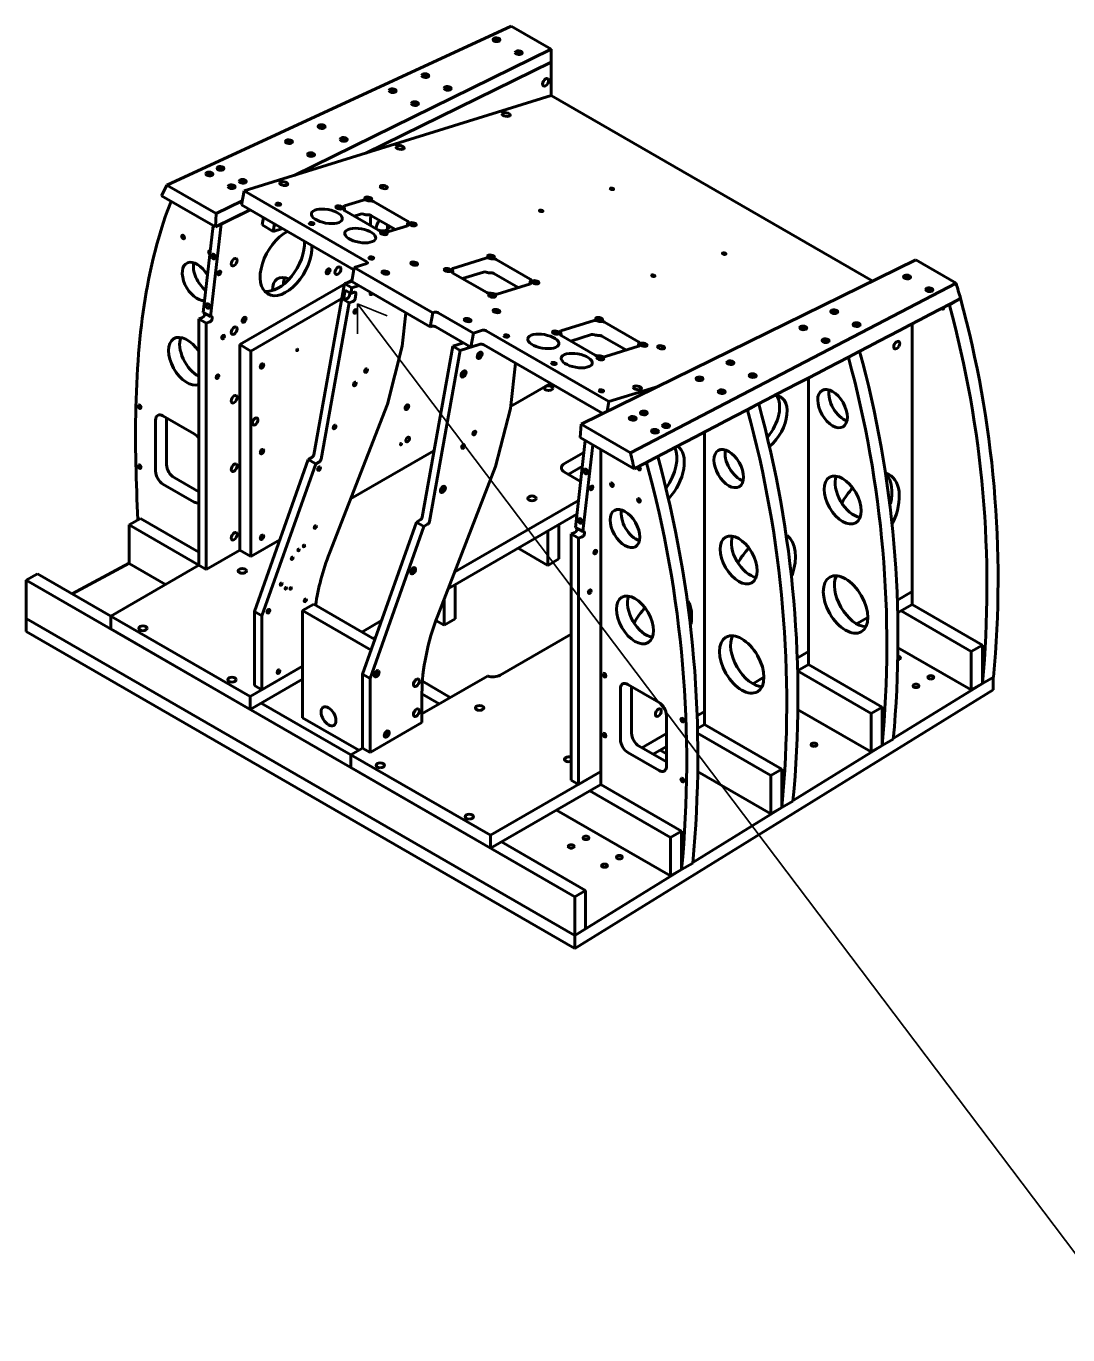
# Model space of a CAD drawing. Header units: inches. Extents: x 315 to 1225, y 10 to 674.
# Drawn here: x 752.1 to 821.1, y 96.7 to 183.4 of the extents above; entities that cross this region are included whole.
import ezdxf

# ---------------------------------------------------------------- set-up
doc = ezdxf.new("R2010")
doc.units = ezdxf.units.IN
doc.header["$LTSCALE"] = 0.03937
doc.header["$MEASUREMENT"] = 0
doc.layers.add('Visible', color=7, linetype='Continuous', lineweight=50)

msp = doc.modelspace()

# ---------------------------------------------------------------- linework, layer by layer
at = {"color": 3}
for p, q in [((837.402, 81.102), (774.016, 164.961)), ((774.016, 162.992), (774.016, 164.961)), ((774.016, 164.961), (775.984, 164.173))]:
    msp.add_line(p, q, dxfattribs=at)
msp.add_line((774.016, 164.961), (774.016, 162.992))
at = {"layer": 'Visible', "extrusion": (0, 0.816497, 0.57735)}
for p, q in [((761.396, 172.83), (784.194, 183.36)), ((784.194, 183.36), (786.847, 181.828)), ((769.826, 173.476), (786.847, 181.828)), ((786.847, 181.828), (786.847, 180.975)), ((774.568, 174.95), (786.847, 180.975)), ((786.847, 180.975), (774.568, 174.95)), ((786.847, 180.975), (786.847, 178.766)), ((766.504, 172.444), (786.847, 178.766)), ((786.847, 178.766), (808.149, 166.467)), ((764.664, 170.943), (761.396, 172.83)), ((764.609, 170.063), (761.039, 172.124)), ((764.664, 170.943), (766.387, 171.789)), ((766.504, 172.444), (766.339, 171.519)), ((774.635, 167.75), (766.504, 172.444)), ((773.153, 171.456), (774.39, 171.841)), ((775.076, 171.745), (777.329, 170.445)), ((766.907, 171.191), (764.609, 170.063)), ((764.609, 170.063), (764.664, 170.943)), ((764.979, 170.244), (766.907, 171.191)), ((773.773, 167.227), (766.339, 171.519)), ((773.156, 171.289), (773.135, 171.169)), ((775.414, 169.85), (773.162, 171.15)), ((774.225, 170.916), (773.798, 170.783)), ((776.527, 169.887), (774.911, 170.82)), ((763.791, 164.403), (764.445, 170.157)), ((764.282, 164.12), (764.979, 170.244)), ((767.787, 170.683), (767.7, 170.196)), ((767.7, 170.196), (768.437, 169.77)), ((768.437, 169.77), (768.524, 170.257)), ((768.437, 169.77), (769.042, 169.958)), ((777.338, 170.139), (776.1, 169.754)), ((777.335, 170.305), (777.303, 170.128)), ((773.8, 167.381), (773.634, 166.457)), ((773.8, 167.381), (774.638, 167.642)), ((779.008, 164.375), (773.8, 167.381)), ((780.325, 167.315), (782.52, 167.997)), ((783.206, 167.902), (785.459, 166.601)), ((788.834, 156.988), (811.017, 167.874)), ((813.67, 166.342), (811.017, 167.874)), ((773.634, 166.457), (773.153, 166.307)), ((773.271, 166.344), (773.654, 166.565)), ((773.634, 166.457), (778.842, 163.45)), ((780.329, 167.148), (780.307, 167.028)), ((782.587, 165.709), (780.334, 167.009)), ((782.354, 167.072), (780.97, 166.642)), ((784.657, 166.043), (783.04, 166.977)), ((785.464, 166.462), (785.433, 166.284)), ((766.214, 162.269), (773.146, 166.272)), ((773.153, 166.307), (771.121, 154.973)), ((773.21, 165.87), (773.1, 165.254)), ((773.644, 166.023), (773.153, 166.307)), ((773.21, 165.87), (773.578, 165.658)), ((773.486, 165.52), (773.517, 165.693)), ((773.644, 166.023), (773.578, 165.658)), ((774.126, 166.173), (773.644, 166.023)), ((785.468, 166.295), (783.273, 165.613)), ((792.102, 155.102), (813.67, 166.342)), ((772.976, 165.323), (766.951, 161.844)), ((773.468, 165.041), (771.613, 154.69)), ((773.1, 165.254), (773.339, 165.328)), ((773.1, 165.254), (773.468, 165.041)), ((813.195, 164.912), (813.233, 164.89)), ((813.233, 164.89), (813.97, 165.316)), ((763.51, 163.966), (763.753, 164.066)), ((763.51, 163.966), (764.001, 163.682)), ((763.51, 147.661), (763.51, 163.966)), ((763.791, 164.403), (764.282, 164.12)), ((776.974, 162.17), (777.226, 164.383)), ((779.008, 164.375), (778.842, 163.45)), ((779.124, 164.411), (779.008, 164.375)), ((781.7, 163.03), (779.367, 164.377)), ((787.498, 163.174), (789.693, 163.856)), ((764.001, 163.682), (764.244, 163.783)), ((764.001, 147.377), (764.001, 163.682)), ((778.958, 163.486), (778.842, 163.45)), ((781.534, 162.105), (779.201, 163.453)), ((781.534, 162.105), (781.7, 163.03)), ((782.302, 163.217), (781.7, 163.03)), ((782.544, 163.183), (790.675, 158.489)), ((787.501, 163.007), (787.479, 162.887)), ((790.379, 163.761), (792.631, 162.46)), ((810.771, 145.053), (810.771, 163.649)), ((766.214, 148.655), (766.214, 162.269)), ((766.951, 161.844), (766.214, 162.269)), ((775.997, 158.331), (776.974, 162.17)), ((780.325, 162.166), (778.294, 150.832)), ((781.043, 162.389), (780.325, 162.166)), ((780.816, 161.882), (780.325, 162.166)), ((782.136, 162.292), (780.816, 161.882)), ((782.136, 162.292), (781.534, 162.105)), ((782.378, 162.259), (790.279, 157.697)), ((789.759, 161.568), (787.506, 162.868)), ((789.527, 162.931), (788.142, 162.501)), ((791.83, 161.902), (790.213, 162.836)), ((792.64, 162.154), (790.445, 161.472)), ((792.637, 162.321), (792.605, 162.143)), ((766.951, 161.844), (766.951, 148.23)), ((780.816, 161.882), (778.785, 150.549)), ((806.508, 161.427), (806.546, 161.405)), ((806.546, 161.405), (807.283, 161.831)), ((784.489, 161.04), (784.146, 158.029)), ((784.162, 158.166), (786.814, 159.698)), ((793.996, 159.522), (790.675, 158.489)), ((803.894, 141.082), (803.894, 160.064)), ((772.168, 148.462), (775.997, 158.331)), ((784.146, 158.029), (783.17, 154.19)), ((790.675, 158.489), (790.557, 157.834)), ((799.821, 157.942), (799.859, 157.92)), ((799.859, 157.92), (800.596, 158.346)), ((760.637, 153.884), (760.637, 157.264)), ((761.128, 157.547), (763.194, 156.355)), ((761.374, 157.406), (761.374, 154.309)), ((788.779, 156.108), (788.834, 156.988)), ((788.834, 156.988), (792.102, 155.102)), ((788.779, 156.108), (792.348, 154.047)), ((797.016, 137.111), (797.016, 156.48)), ((773.558, 152.044), (779.083, 155.234)), ((788.452, 150.165), (789.107, 155.919)), ((788.944, 149.881), (789.598, 155.635)), ((790.138, 133.14), (790.138, 155.323)), ((767.185, 144.582), (770.758, 154.654)), ((771.25, 154.37), (767.676, 144.298)), ((770.758, 154.654), (771.002, 154.794)), ((771.25, 154.37), (770.758, 154.654)), ((771.493, 154.511), (771.25, 154.37)), ((789.017, 155.127), (787.731, 154.384)), ((793.135, 154.457), (793.172, 154.435)), ((793.172, 154.435), (793.909, 154.861)), ((761.865, 153.458), (763.51, 152.509)), ((783.17, 154.19), (779.341, 144.321)), ((788.798, 153.201), (787.731, 153.817)), ((788.913, 154.216), (787.977, 153.675)), ((763.194, 151.84), (761.128, 153.033)), ((780.461, 147.209), (788.654, 151.939)), ((780.035, 146.112), (788.551, 151.028)), ((758.898, 150.326), (759.635, 150.751)), ((763.51, 147.664), (758.898, 150.326)), ((758.898, 150.326), (758.898, 147.773)), ((759.635, 150.751), (763.51, 148.515)), ((777.931, 150.513), (774.357, 140.441)), ((774.849, 140.157), (778.422, 150.229)), ((778.174, 150.653), (777.931, 150.513)), ((777.931, 150.513), (778.422, 150.229)), ((778.422, 150.229), (778.665, 150.37)), ((787.363, 150.343), (787.363, 148.074)), ((788.452, 150.165), (788.944, 149.881)), ((766.951, 148.23), (768.873, 149.339)), ((786.626, 149.917), (786.626, 147.648)), ((788.171, 149.727), (788.414, 149.828)), ((788.171, 133.423), (788.171, 149.727)), ((788.662, 149.444), (788.171, 149.727)), ((788.662, 149.444), (788.905, 149.545)), ((788.662, 133.139), (788.662, 149.444)), ((766.214, 148.655), (764.001, 147.377)), ((766.214, 148.655), (766.951, 148.23)), ((784.661, 148.783), (786.626, 147.648)), ((755.114, 145.76), (758.898, 147.801)), ((757.666, 144.287), (763.51, 147.661)), ((758.898, 147.773), (761.301, 146.386)), ((763.51, 147.661), (764.001, 147.377)), ((786.626, 147.648), (787.363, 148.074)), ((752.066, 146.669), (752.828, 147.08)), ((788.418, 125.681), (752.066, 146.669)), ((752.066, 146.669), (752.066, 144.116)), ((752.828, 147.08), (757.666, 144.287)), ((780.485, 146.372), (780.485, 144.103)), ((809.783, 145.333), (810.771, 145.904)), ((810.771, 145.904), (809.783, 145.333)), ((770.378, 144.649), (771.115, 145.075)), ((775.171, 142.733), (771.115, 145.075)), ((779.748, 145.372), (779.748, 143.677)), ((809.8, 144.492), (810.771, 145.053)), ((815.419, 142.37), (810.771, 145.053)), ((752.066, 144.116), (788.418, 123.129)), ((788.418, 123.129), (752.066, 144.116)), ((752.066, 143.266), (752.066, 144.116)), ((766.902, 138.955), (757.666, 144.287)), ((757.666, 144.287), (757.666, 143.436)), ((767.185, 144.582), (767.185, 139.686)), ((767.676, 144.298), (767.185, 144.582)), ((767.676, 139.402), (767.676, 144.298)), ((770.378, 137.558), (770.378, 144.649)), ((774.92, 142.027), (770.378, 144.649)), ((775.615, 143.986), (774.308, 143.231)), ((779.214, 143.986), (779.748, 143.677)), ((779.748, 143.677), (780.485, 144.103)), ((807.087, 143.777), (807.824, 144.202)), ((807.824, 144.202), (807.087, 143.777)), ((810.035, 144.627), (814.682, 141.944)), ((788.418, 122.278), (752.066, 143.266)), ((766.902, 138.104), (757.666, 143.436)), ((783.469, 140.38), (788.171, 143.094)), ((775.045, 142.806), (775.235, 142.915)), ((814.682, 139.391), (809.8, 142.21)), ((814.682, 141.944), (815.419, 142.37)), ((815.419, 142.37), (815.419, 139.817)), ((803.152, 141.505), (803.894, 141.933)), ((803.894, 141.933), (803.152, 141.505)), ((814.682, 141.944), (814.682, 139.391)), ((770.378, 140.962), (766.902, 138.955)), ((767.676, 139.402), (770.378, 140.962)), ((774.357, 135.545), (774.357, 140.441)), ((774.357, 140.441), (774.849, 140.157)), ((803.169, 140.663), (803.894, 141.082)), ((803.169, 140.65), (808.039, 137.838)), ((808.776, 138.263), (803.894, 141.082)), ((766.902, 138.104), (770.378, 140.111)), ((767.185, 139.686), (767.676, 139.402)), ((774.849, 140.157), (774.849, 135.261)), ((782.625, 140.318), (778.288, 137.814)), ((778.316, 139.966), (780.166, 138.898)), ((791.93, 139.764), (793.996, 138.571)), ((792.176, 139.622), (792.176, 136.526)), ((800.209, 139.806), (800.946, 140.231)), ((800.946, 140.231), (800.209, 139.806)), ((815.419, 139.817), (809.515, 136.168)), ((815.419, 139.817), (814.682, 139.391)), ((815.419, 139.817), (816.156, 140.242)), ((816.131, 139.406), (816.131, 140.228)), ((766.902, 138.955), (766.902, 138.104)), ((778.288, 139.175), (778.288, 137.246)), ((779.429, 138.473), (778.288, 139.132)), ((816.131, 139.406), (788.418, 122.278)), ((791.439, 136.1), (791.439, 139.48)), ((767.639, 138.529), (773.583, 135.097)), ((796.521, 137.676), (797.016, 137.962)), ((797.016, 137.962), (796.521, 137.676)), ((808.039, 135.285), (803.166, 138.099)), ((808.039, 137.838), (808.776, 138.263)), ((808.039, 137.838), (808.039, 135.285)), ((808.776, 138.263), (808.776, 135.711)), ((770.378, 137.558), (774.112, 135.403)), ((774.849, 135.261), (778.288, 137.246)), ((794.487, 137.72), (794.487, 134.34)), ((796.538, 136.835), (797.016, 137.111)), ((802.132, 134.157), (797.016, 137.111)), ((792.861, 135.563), (794.487, 136.502)), ((794.487, 136.502), (792.861, 135.563)), ((796.542, 136.534), (801.395, 133.732)), ((808.776, 135.711), (809.513, 136.136)), ((774.357, 135.545), (773.583, 135.097)), ((774.849, 135.261), (774.357, 135.545)), ((793.996, 134.057), (791.93, 135.249)), ((792.667, 135.675), (794.487, 134.624)), ((793.598, 135.138), (794.487, 135.651)), ((794.487, 135.168), (794.068, 135.409)), ((808.773, 135.709), (802.872, 132.062)), ((808.776, 135.711), (808.039, 135.285)), ((773.583, 135.097), (773.583, 134.247)), ((773.583, 135.097), (782.819, 129.765)), ((773.583, 134.247), (782.819, 128.914)), ((782.819, 129.765), (790.138, 133.991)), ((790.138, 133.991), (788.662, 133.139)), ((801.395, 131.179), (796.532, 133.987)), ((801.395, 133.732), (802.132, 134.157)), ((801.395, 133.732), (801.395, 131.179)), ((802.132, 134.157), (802.132, 131.605)), ((782.819, 128.914), (790.138, 133.14)), ((788.662, 133.139), (788.171, 133.423)), ((794.752, 129.626), (789.401, 132.715)), ((790.138, 133.14), (795.489, 130.051)), ((802.132, 131.605), (802.869, 132.03)), ((787.191, 131.439), (794.752, 127.073)), ((802.13, 131.603), (796.228, 127.956)), ((802.132, 131.605), (801.395, 131.179)), ((795.489, 130.051), (794.752, 129.626)), ((795.489, 127.499), (795.489, 130.051)), ((782.819, 129.765), (782.819, 128.914)), ((783.555, 129.34), (789.13, 126.121)), ((794.752, 127.073), (794.752, 129.626)), ((795.489, 127.499), (788.418, 123.129)), ((794.752, 127.073), (795.489, 127.499)), ((795.489, 127.499), (796.226, 127.924)), ((789.13, 126.121), (788.418, 125.681)), ((789.13, 123.569), (789.13, 126.121)), ((788.418, 123.129), (788.418, 125.681)), ((788.418, 123.129), (789.13, 123.569)), ((788.418, 122.278), (788.418, 123.129))]:
    msp.add_line(p, q, dxfattribs=at)
at = {"layer": 'Visible', "color": 2, "extrusion": (0, 0.816497, 0.57735)}
for p, q in [((773.818, 165.732), (773.578, 165.658)), ((773.855, 165.307), (773.91, 165.615)), ((773.468, 165.041), (773.707, 165.116))]:
    msp.add_line(p, q, dxfattribs=at)
at = {"layer": 'Visible', "extrusion": (1e-16, 1e-16, -1)}
for centre, radius, start, end in [((-744.993, 146.308), 70.724, 164.76692, 185.26596), ((-736.876, 142.415), 72.211, 164.75299, 185.32726), ((-721.377, 135.055), 75.187, 164.72706, 185.44222)]:
    msp.add_arc(centre, radius, start, end, dxfattribs=at)
at = {"layer": 'Visible', "extrusion": (2e-16, 2e-16, -1)}
msp.add_arc((-745.73, 146.733), 70.724, 164.76692, 185.26596, dxfattribs=at)
at = {"layer": 'Visible', "extrusion": (2e-16, 1e-16, -1)}
msp.add_arc((-737.613, 142.841), 72.211, 164.75299, 185.32726, dxfattribs=at)
at = {"layer": 'Visible', "extrusion": (-1e-16, 1e-16, -1)}
for centre in [(-728.758, 138.522), (-729.495, 138.948)]:
    msp.add_arc(centre, 73.699, 164.73978, 185.38589, dxfattribs=at)
at = {"layer": 'Visible', "extrusion": (3e-16, 1e-16, -1)}
msp.add_arc((-720.641, 134.63), 75.187, 164.72706, 185.44222, dxfattribs=at)
at = {"layer": 'Visible'}
for centre, major_axis, ratio in [((783.225, 182.459), (-0.23, 0.014), 0.532529), ((784.699, 181.608), (-0.23, 0.014), 0.532529), ((778.513, 180.086), (-0.23, 0.014), 0.532529), ((786.478, 179.642), (0.139, 0.241), 0.57735), ((776.347, 179.084), (-0.23, 0.014), 0.532529), ((779.987, 179.235), (-0.23, 0.014), 0.532529), ((777.822, 178.233), (-0.23, 0.014), 0.532529), ((771.635, 176.711), (-0.23, 0.014), 0.532529), ((783.864, 177.511), (-0.274, 0.049), 0.432677), ((773.109, 175.86), (-0.23, 0.014), 0.532529), ((769.47, 175.709), (-0.23, 0.014), 0.532529), ((776.837, 175.328), (-0.274, 0.049), 0.432677), ((770.944, 174.858), (-0.23, 0.014), 0.532529), ((764.206, 173.576), (-0.23, 0.014), 0.532529), ((764.941, 173.936), (-0.23, 0.014), 0.532529), ((765.68, 172.725), (-0.23, 0.014), 0.532529), ((766.415, 173.086), (-0.23, 0.014), 0.532529), ((769.127, 172.932), (-0.274, 0.049), 0.432677), ((768.767, 171.563), (-0.16, 0.029), 0.432677), ((771.986, 170.766), (-1.026, 0.184), 0.432677), ((770.978, 170.286), (-0.16, 0.029), 0.432677), ((774.197, 169.49), (-1.026, 0.184), 0.432677), ((765.845, 167.729), (0.139, 0.241), 0.57735), ((772.723, 167.162), (0.139, 0.241), 0.57735), ((774.929, 168.005), (-0.16, 0.029), 0.432677), ((773.873, 164.464), (0.067, 0.116), 0.57735), ((765.845, 163.191), (0.139, 0.241), 0.57735), ((786.331, 162.484), (-1.026, 0.184), 0.432677), ((783.882, 162.836), (-0.16, 0.029), 0.432677), ((770.021, 161.915), (0.0271, 0.047), 0.57735), ((788.542, 161.208), (-1.026, 0.184), 0.432677), ((767.688, 160.851), (0.081, 0.141), 0.57735), ((774.586, 160.552), (0.067, 0.116), 0.57735), ((787.027, 161.021), (-0.16, 0.029), 0.432677), ((773.84, 159.66), (0.067, 0.116), 0.57735), ((792.56, 159.403), (-0.274, 0.049), 0.432677), ((765.845, 158.653), (0.139, 0.241), 0.57735), ((790.171, 159.205), (-0.16, 0.029), 0.432677), ((772.502, 156.815), (0.067, 0.116), 0.57735), ((767.688, 155.179), (0.081, 0.141), 0.57735), ((776.899, 155.675), (0.0271, 0.047), 0.57735), ((765.845, 154.115), (0.139, 0.241), 0.57735), ((771.468, 154.057), (0.067, 0.116), 0.57735), ((785.579, 152.082), (0.278, 0), 0.57735), ((771.223, 150.185), (0.0519, 0.0899), 0.57735), ((765.845, 149.577), (0.139, 0.241), 0.57735), ((767.688, 149.506), (0.081, 0.141), 0.57735), ((770.114, 148.67), (0.0333, 0.0578), 0.57735), ((770.472, 148.934), (0.0333, 0.0578), 0.57735), ((766.386, 147.279), (0.278, 0), 0.57735), ((769.691, 148.117), (0.0446, 0.0773), 0.57735), ((777.707, 147.286), (0.115, 0.2), 0.57735), ((768.958, 146.403), (0.0446, 0.0773), 0.57735), ((769.268, 146.129), (0.0333, 0.0578), 0.57735), ((769.59, 146.123), (0.0333, 0.0578), 0.57735), ((770.559, 145.329), (0.0519, 0.0899), 0.57735), ((768.782, 140.608), (0.067, 0.116), 0.57735), ((775.289, 140.468), (0.115, 0.2), 0.57735), ((765.698, 140.075), (0.278, 0), 0.57735), ((777.919, 139.87), (0.139, 0.241), 0.57735), ((777.919, 137.885), (0.139, 0.241), 0.57735)]:
    msp.add_ellipse(centre, major_axis=major_axis, ratio=ratio, dxfattribs=at)
for centre, major_axis, ratio, start_param, end_param in [((783.221, 182.391), (-0.134, 0.008), 0.532529, 2.570149, 6.854629), ((784.695, 181.54), (-0.134, 0.008), 0.532529, 2.570149, 6.854629), ((778.508, 180.018), (-0.134, 0.008), 0.532529, 2.570149, 6.854629), ((776.343, 179.016), (-0.134, 0.008), 0.532529, 2.570149, 6.854629), ((779.983, 179.167), (-0.134, 0.008), 0.532529, 2.570149, 6.854629), ((777.817, 178.165), (-0.134, 0.008), 0.532529, 2.570149, 6.854629), ((771.631, 176.643), (-0.134, 0.008), 0.532529, 2.570149, 6.854629), ((769.465, 175.641), (-0.134, 0.008), 0.532529, 2.570149, 6.854629), ((773.105, 175.792), (-0.134, 0.008), 0.532529, 2.570149, 6.854629), ((770.94, 174.79), (-0.134, 0.008), 0.532529, 2.570149, 6.854629), ((764.202, 173.508), (-0.134, 0.008), 0.532529, 2.570149, 6.854629), ((764.937, 173.868), (-0.134, 0.008), 0.532529, 2.570149, 6.854629), ((765.676, 172.657), (-0.134, 0.008), 0.532529, 2.570149, 6.854629), ((766.41, 173.017), (-0.134, 0.008), 0.532529, 2.570149, 6.854629), ((774.513, 171.77), (-0.171, 0.031), 0.432677, 4.357209, 5.588169), ((774.729, 171.946), (-0.342, 0.061), 0.432677, 1.215617, 2.106739), ((774.957, 171.708), (-0.171, 0.031), 0.432677, 4.017372, 5.248332), ((773.276, 171.385), (-0.171, 0.031), 0.432677, -0.695017, 0.535943), ((773.281, 171.187), (-0.171, 0.031), 0.432677, -0.35518, 0.87578), ((772.814, 171.351), (-0.342, 0.061), 0.432677, 2.786413, 3.677535), ((776.343, 171.237), (1.042, 1.805), 0.57735, 2.113717, 2.496716), ((776.481, 169.105), (-0.868, 1.504), 0.57735, 0.178494, 0.694423), ((775.851, 171.521), (1.042, 1.805), 0.57735, 3.896271, 4.169468), ((777.218, 169.53), (-0.868, 1.504), 0.57735, 0.815075, 0.997023), ((777.677, 170.244), (-0.342, 0.061), 0.432677, -0.35518, 0.535943), ((777.209, 170.407), (-0.171, 0.031), 0.432677, 2.786413, 4.017372), ((777.215, 170.21), (-0.171, 0.031), 0.432677, 2.446576, 3.677535), ((762.46, 169.395), (-0.066, 0.114), 0.57735, 1.570796326796063, 7.853981633975648), ((769.284, 167.729), (1.216, 2.106), 0.57735, 0.731584, 5.551602), ((768.793, 168.013), (1.216, 2.106), 0.57735, 3.345023, 5.551602), ((775.534, 169.887), (-0.171, 0.031), 0.432677, 0.87578, 2.106739), ((775.762, 169.649), (-0.342, 0.061), 0.432677, 4.357209, 5.248332), ((775.977, 169.825), (-0.171, 0.031), 0.432677, 1.215617, 2.446576), ((764.249, 168.362), (-0.066, 0.114), 0.57735, -0.831659, 2.157245), ((764.474, 168.103), (-0.062, 0.15), 0.652083, 1.570796326796343, 7.85398163397593), ((763.389, 166.453), (-0.695, 1.203), 0.57735, -1.5539, 2.879486), ((764.126, 166.878), (-0.695, 1.203), 0.57735, 0.55899, 2.182836), ((774.515, 167.713), (-0.171, 0.031), 0.432677, 2.446576, 4.017372), ((780.448, 167.244), (-0.171, 0.031), 0.432677, -0.695017, 0.535943), ((782.643, 167.926), (-0.171, 0.031), 0.432677, 4.357209, 5.588169), ((782.859, 168.102), (-0.342, 0.061), 0.432677, 1.215617, 2.106739), ((783.086, 167.865), (-0.171, 0.031), 0.432677, 4.017372, 5.248332), ((769.604, 165.134), (-0.868, 1.504), 0.57735, -0.698713, 0.783484), ((770.341, 165.559), (-0.868, 1.504), 0.57735, 0.438149, 0.800901), ((772.009, 167.157), (0.0556, 0.0963), 0.57735, 2.84523, 6.579548), ((780.454, 167.046), (-0.171, 0.031), 0.432677, -0.35518, 0.87578), ((779.987, 167.21), (-0.342, 0.061), 0.432677, 2.786413, 3.677535), ((785.806, 166.401), (-0.342, 0.061), 0.432677, -0.35518, 0.535943), ((785.339, 166.564), (-0.171, 0.031), 0.432677, 2.786413, 4.017372), ((782.707, 165.746), (-0.171, 0.031), 0.432677, 0.87578, 2.106739), ((782.934, 165.508), (-0.342, 0.061), 0.432677, 4.357209, 5.248332), ((783.15, 165.684), (-0.171, 0.031), 0.432677, 1.215617, 2.446576), ((785.345, 166.366), (-0.171, 0.031), 0.432677, 2.446576, 3.677535), ((764.101, 164.826), (-0.062, 0.15), 0.652083, 1.570796326798439, 7.853981633978025), ((763.772, 164.235), (0.097, 0.168), 0.57735, 3.787364, 5.637413), ((766.447, 163.945), (0.0556, 0.0963), 0.57735, 2.84523, 6.579548), ((779.247, 164.34), (-0.171, 0.031), 0.432677, 4.017372, 5.588169), ((789.815, 163.785), (-0.171, 0.031), 0.432677, 4.357209, 5.588169), ((790.031, 163.961), (-0.342, 0.061), 0.432677, 1.215617, 2.106739), ((782.424, 163.146), (-0.171, 0.031), 0.432677, 4.017372, 5.588169), ((787.62, 163.103), (-0.171, 0.031), 0.432677, -0.695017, 0.535943), ((787.626, 162.905), (-0.171, 0.031), 0.432677, -0.35518, 0.87578), ((787.159, 163.069), (-0.342, 0.061), 0.432677, 2.786413, 3.677535), ((790.259, 163.724), (-0.171, 0.031), 0.432677, 4.017372, 5.248332), ((762.726, 161.163), (-0.868, 1.504), 0.57735, -1.477311, 3.048107), ((763.463, 161.589), (-0.868, 1.504), 0.57735, 0.438149, 2.394215), ((792.979, 162.26), (-0.342, 0.061), 0.432677, -0.35518, 0.535943), ((792.512, 162.423), (-0.171, 0.031), 0.432677, 2.786413, 4.017372), ((792.517, 162.225), (-0.171, 0.031), 0.432677, 2.446576, 3.677535), ((789.879, 161.605), (-0.171, 0.031), 0.432677, 0.87578, 2.106739), ((790.107, 161.367), (-0.342, 0.061), 0.432677, 4.357209, 5.248332), ((790.322, 161.543), (-0.171, 0.031), 0.432677, 1.215617, 2.446576), ((786.678, 159.388), (-0.278, 0), 0.57735, 3.141593, 9.424778), ((800.513, 157.282), (1.042, 1.805), 0.57735, 4.399377, 6.045244), ((801.004, 156.999), (1.042, 1.805), 0.57735, 4.154392, 6.605635), ((761.128, 156.98), (-0.347, 0.602), 0.57735, -0.785398, 0.785398), ((763.194, 155.788), (-0.347, 0.602), 0.57735, -1.483371, -0.785398), ((793.454, 153.775), (1.216, 2.106), 0.57735, 4.561619, 5.890558), ((793.946, 153.491), (1.216, 2.106), 0.57735, 4.34504, 6.222732), ((771.493, 154.653), (0.087, 0.15), 0.57735, 3.926991, 5.270894), ((761.128, 153.6), (-0.347, 0.602), 0.57735, 0.785398, 2.356194), ((763.194, 152.408), (-0.347, 0.602), 0.57735, 2.356194, 3.054167), ((778.665, 150.512), (0.087, 0.15), 0.57735, 3.926991, 5.270894), ((788.433, 149.997), (0.097, 0.168), 0.57735, 3.787364, 5.637413), ((778.975, 147.854), (5.558, 9.627), 0.57735, 1.832596, 2.177441), ((777.65, 147.319), (0.067, 0.116), 0.57735, 2.338371, 7.086407), ((786.148, 143.713), (5.558, 9.627), 0.57735, 1.832596, 2.356194), ((759.803, 143.479), (-0.278, 0), 0.57735, 3.141593, 9.424778), ((775.232, 140.501), (0.067, 0.116), 0.57735, 2.338371, 7.086407), ((777.764, 139.96), (0.0434, 0.0752), 0.57735, 3.663724, 5.761054), ((782.978, 140.664), (-0.695, 0), 0.57735, 1.038078, 2.356194), ((791.93, 139.197), (-0.347, 0.602), 0.57735, -0.785398, 0.785398), ((777.764, 137.974), (0.0434, 0.0752), 0.57735, 3.663724, 5.761054), ((793.996, 138.004), (-0.347, 0.602), 0.57735, 3.926991, 5.497787), ((791.93, 135.816), (-0.347, 0.602), 0.57735, 0.785398, 2.356194), ((793.996, 134.624), (-0.347, 0.602), 0.57735, 2.356194, 3.926991)]:
    msp.add_ellipse(centre, major_axis=major_axis, ratio=ratio, start_param=start_param, end_param=end_param, dxfattribs=at)
at = {"layer": 'Visible', "extrusion": (0, -1e-16, -1)}
for centre, major_axis, ratio, start_param, end_param in [((775.762, 172.7), (-0.235, 0.042), 0.432677, 1.570796326795138, 7.853981633974723), ((774.729, 171.946), (-0.227, 0.041), 0.432677, 1.570796326795286, 7.853981633974871), ((774.563, 171.021), (-0.342, 0.061), 0.432677, 4.176446, 5.067569), ((774.791, 170.783), (-0.171, 0.031), 0.432677, 1.034854, 2.265813), ((777.677, 170.244), (-0.227, 0.041), 0.432677, 1.570796326795103, 7.853981633974688), ((779.987, 167.21), (-0.227, 0.041), 0.432677, 1.570796326794514, 7.8539816339741), ((782.846, 168.031), (-0.133, 0.024), 0.432677, -0.15414, 3.295733), ((775.86, 167.04), (-0.227, 0.041), 0.432677, 1.570796326794948, 7.853981633974534), ((810.429, 166.752), (-0.23, 0.014), 0.532529, 1.570796326795411, 7.853981633974997), ((810.425, 166.684), (-0.134, 0.008), 0.532529, -0.571443, 3.713036), ((782.934, 165.508), (-0.227, 0.041), 0.432677, 1.570796326795103, 7.853981633974688), ((785.793, 166.329), (-0.133, 0.024), 0.432677, -0.15414, 3.295733), ((811.904, 165.901), (-0.23, 0.014), 0.532529, 1.570796326794952, 7.853981633974538), ((811.9, 165.833), (-0.134, 0.008), 0.532529, -0.571443, 3.713036), ((781.313, 163.892), (-0.227, 0.041), 0.432677, 1.570796326794779, 7.853981633974364), ((805.604, 164.445), (-0.23, 0.014), 0.532529, 1.570796326795643, 7.853981633975227), ((779.081, 163.416), (-0.171, 0.031), 0.432677, 0.695017, 2.265813), ((787.159, 163.069), (-0.227, 0.041), 0.432677, 1.570796326795103, 7.853981633974687), ((787.146, 162.997), (-0.133, 0.024), 0.432677, -0.15414, 3.295733), ((803.552, 163.377), (-0.23, 0.014), 0.532529, 1.570796326795311, 7.853981633974897), ((803.548, 163.309), (-0.134, 0.008), 0.532529, -0.571443, 3.713036), ((807.078, 163.594), (-0.23, 0.014), 0.532529, 1.570796326795176, 7.853981633974763), ((782.259, 162.221), (-0.171, 0.031), 0.432677, 0.695017, 2.265813), ((794.13, 162.096), (-0.235, 0.042), 0.432677, 1.570796326795884, 7.853981633975471), ((805.026, 162.526), (-0.23, 0.014), 0.532529, 1.57079632679531, 7.853981633974897), ((790.107, 161.367), (-0.227, 0.041), 0.432677, 1.570796326795421, 7.853981633975007), ((798.726, 161.07), (-0.23, 0.014), 0.532529, 1.570796326795409, 7.853981633974995), ((798.722, 161.002), (-0.134, 0.008), 0.532529, -0.571443, 3.713036), ((796.674, 160.003), (-0.23, 0.014), 0.532529, 1.570796326795338, 7.853981633974924), ((800.2, 160.219), (-0.23, 0.014), 0.532529, 1.570796326795926, 7.853981633975513), ((798.148, 159.151), (-0.23, 0.014), 0.532529, 1.57079632679511, 7.853981633974696), ((792.988, 157.744), (-0.23, 0.014), 0.532529, 1.570796326795471, 7.853981633975057), ((792.253, 157.383), (-0.23, 0.014), 0.532529, 1.570796326795634, 7.85398163397522), ((792.984, 157.675), (-0.134, 0.008), 0.532529, -0.571443, 3.713036), ((794.462, 156.893), (-0.23, 0.014), 0.532529, 1.570796326795078, 7.853981633974663), ((794.457, 156.824), (-0.134, 0.008), 0.532529, -0.571443, 3.713036), ((793.727, 156.532), (-0.23, 0.014), 0.532529, 1.570796326795273, 7.853981633974858), ((793.723, 156.464), (-0.134, 0.008), 0.532529, -0.571443, 3.713036), ((800.013, 148.428), (-0.868, 1.504), 0.57735, 3.579742, 5.845036), ((809.789, 141.508), (-0.195, 0), 0.57735, 1.576833, 4.731351), ((811.017, 139.664), (-0.195, 0), 0.57735, 4.712389, 10.995574), ((812, 140.231), (-0.195, 0), 0.57735, -1.570796, 4.712389), ((804.262, 135.764), (-0.195, 0), 0.57735, 4.712389, 10.995574), ((788.001, 134.8), (0.278, 0), 0.57735, 0.914825, 5.36836), ((781.418, 130.999), (0.278, 0), 0.57735, 1.570796326794909, 7.853981633974495), ((789.156, 129.595), (-0.195, 0), 0.57735, 4.712389, 10.995574), ((788.173, 129.028), (-0.195, 0), 0.57735, -1.570796, 4.712389), ((791.367, 128.319), (-0.195, 0), 0.57735, 4.712389, 10.995574), ((790.384, 127.751), (-0.195, 0), 0.57735, 4.712389, 10.995574)]:
    msp.add_ellipse(centre, major_axis=major_axis, ratio=ratio, start_param=start_param, end_param=end_param, dxfattribs=at)
at = {"layer": 'Visible', "extrusion": (0, -2e-16, -1)}
for centre, major_axis, ratio, start_param, end_param in [((790.875, 172.583), (-0.116, 0.021), 0.432677, 1.570796326793876, 7.853981633973462), ((774.348, 170.845), (-0.171, 0.031), 0.432677, 0.695017, 1.925976), ((782.859, 168.102), (-0.227, 0.041), 0.432677, 1.570796326795101, 7.853981633974687), ((798.304, 168.294), (-0.116, 0.021), 0.432677, 1.570796326795028, 7.853981633974613), ((782.477, 167.001), (-0.171, 0.031), 0.432677, 0.695017, 1.925976), ((785.806, 166.401), (-0.227, 0.041), 0.432677, 1.570796326795336, 7.853981633974923), ((790.031, 163.961), (-0.227, 0.041), 0.432677, 1.570796326795673, 7.853981633975259), ((807.074, 163.526), (-0.134, 0.008), 0.532529, -0.571443, 3.713036), ((789.65, 162.86), (-0.171, 0.031), 0.432677, 0.695017, 1.925976), ((792.979, 162.26), (-0.227, 0.041), 0.432677, 1.570796326794833, 7.853981633974417)]:
    msp.add_ellipse(centre, major_axis=major_axis, ratio=ratio, start_param=start_param, end_param=end_param, dxfattribs=at)
at = {"layer": 'Visible', "extrusion": (1e-16, 3e-16, -1)}
msp.add_ellipse((774.716, 171.874), major_axis=(-0.133, 0.024), ratio=0.432677, start_param=-0.15414, end_param=3.295733, dxfattribs=at)
at = {"layer": 'Visible', "extrusion": (0, 1e-16, -1)}
for centre, major_axis, ratio, start_param, end_param in [((772.814, 171.351), (-0.227, 0.041), 0.432677, 1.570796326795101, 7.853981633974687), ((775.762, 169.649), (-0.227, 0.041), 0.432677, 1.570796326794936, 7.853981633974522), ((777.762, 167.563), (-0.132, 0.024), 0.432677, -0.151534, 3.293127), ((775.847, 166.968), (-0.132, 0.024), 0.432677, -0.151534, 3.293127), ((782.693, 167.178), (-0.342, 0.061), 0.432677, 4.176446, 5.067569), ((782.921, 166.94), (-0.171, 0.031), 0.432677, 1.034854, 2.265813), ((781.3, 163.82), (-0.132, 0.024), 0.432677, -0.151534, 3.293127), ((783.215, 164.415), (-0.132, 0.024), 0.432677, -0.151534, 3.293127), ((789.865, 163.037), (-0.342, 0.061), 0.432677, 4.176446, 5.067569), ((790.093, 162.799), (-0.171, 0.031), 0.432677, 1.034854, 2.265813), ((790.094, 161.296), (-0.133, 0.024), 0.432677, -0.15414, 3.295733), ((807.087, 145.478), (-1.042, 1.805), 0.57735, 3.50296, 5.921818), ((782.106, 138.203), (0.278, 0), 0.57735, 1.570796326794574, 7.853981633974161), ((775.523, 134.403), (0.278, 0), 0.57735, 1.570796326795023, 7.853981633974607)]:
    msp.add_ellipse(centre, major_axis=major_axis, ratio=ratio, start_param=start_param, end_param=end_param, dxfattribs=at)
at = {"layer": 'Visible', "extrusion": (-1e-16, -4e-16, -1)}
for centre in [(772.801, 171.279), (775.749, 169.578)]:
    msp.add_ellipse(centre, major_axis=(-0.133, 0.024), ratio=0.432677, start_param=-0.15414, end_param=3.295733, dxfattribs=at)
at = {"layer": 'Visible', "extrusion": (0, 0, -1)}
for centre, major_axis, ratio, start_param, end_param in [((786.182, 171.125), (-0.116, 0.021), 0.432677, 1.570796326794573, 7.853981633974158), ((777.664, 170.173), (-0.133, 0.024), 0.432677, -0.15414, 3.295733), ((779.974, 167.138), (-0.133, 0.024), 0.432677, -0.15414, 3.295733), ((793.611, 166.836), (-0.116, 0.021), 0.432677, 1.570796326793684, 7.853981633973271), ((782.921, 165.437), (-0.133, 0.024), 0.432677, -0.15414, 3.295733), ((812.76, 164.738), (-0.067, 0.116), 0.57735, 1.949205, 4.383822), ((764.263, 163.951), (0.097, 0.168), 0.57735, -0.645772, 2.495821), ((790.018, 163.89), (-0.133, 0.024), 0.432677, -0.15414, 3.295733), ((805.599, 164.377), (-0.134, 0.008), 0.532529, -0.571443, 3.713036), ((792.966, 162.188), (-0.133, 0.024), 0.432677, -0.15414, 3.295733), ((805.022, 162.458), (-0.134, 0.008), 0.532529, -0.571443, 3.713036), ((792.249, 157.315), (-0.134, 0.008), 0.532529, -0.571443, 3.713036), ((792.664, 154.083), (-0.066, 0.114), 0.57735, 0.550288, 5.782743), ((788.925, 149.713), (0.097, 0.168), 0.57735, -0.645772, 2.495821)]:
    msp.add_ellipse(centre, major_axis=major_axis, ratio=ratio, start_param=start_param, end_param=end_param, dxfattribs=at)
at = {"layer": 'Visible', "extrusion": (2e-16, -1e-16, -1)}
for centre, major_axis, start_param, end_param in [((772.067, 167.123), (0.091, 0.158), 1.57079632679576, 7.853981633975346), ((764.863, 167.014), (0.067, 0.116), 1.570796326792545, 7.853981633972132), ((774.942, 165.699), (0.067, 0.116), 1.552103, 4.731083), ((781.758, 156.411), (0.067, 0.116), 1.570796326794548, 7.853981633974134), ((781.012, 155.519), (0.067, 0.116), 1.570796326792598, 7.853981633972183), ((788.222, 154.101), (0.695, 0), 2.356194, 3.926991), ((779.674, 152.674), (0.115, 0.2), 1.570796326795841, 7.853981633975427), ((779.617, 152.707), (0.067, 0.116), -0.803222, 3.944814), ((789.524, 152.776), (0.067, 0.116), 1.570796326795104, 7.85398163397469), ((768.116, 144.609), (0.067, 0.116), 1.570796326797758, 7.853981633977343), ((775.954, 136.467), (0.115, 0.2), 1.57079632679304, 7.853981633972625), ((775.897, 136.499), (0.067, 0.116), -0.803222, 3.944814)]:
    msp.add_ellipse(centre, major_axis=major_axis, ratio=0.57735, start_param=start_param, end_param=end_param, dxfattribs=at)
at = {"layer": 'Visible', "extrusion": (-1e-16, -3e-16, -1)}
for centre, start_param, end_param in [((777.775, 167.635), 1.570796326795167, 7.853981633974753), ((783.228, 164.487), 1.570796326794376, 7.853981633973963)]:
    msp.add_ellipse(centre, major_axis=(-0.227, 0.041), ratio=0.432677, start_param=start_param, end_param=end_param, dxfattribs=at)
at = {"layer": 'Visible', "color": 2}
for centre, start_param, end_param in [((773.79, 165.578), -1.012291, 0.558505), ((773.735, 165.27), 3.700098, 5.270894)]:
    msp.add_ellipse(centre, major_axis=(0.087, 0.15), ratio=0.57735, start_param=start_param, end_param=end_param, dxfattribs=at)
at = {"layer": 'Visible', "extrusion": (1e-16, -1e-16, -1)}
for centre, major_axis, start_param, end_param in [((773.366, 165.482), (0.087, 0.15), 1.012291, 2.583087), ((766.504, 163.912), (0.091, 0.158), 1.570796326795754, 7.853981633975339), ((765.109, 162.766), (0.066, 0.114), 1.570796326792167, 7.853981633971753), ((781.099, 162.39), (0.087, 0.15), 4.264213, 4.54453), ((809.742, 162.232), (0.139, 0.241), 1.570796326794314, 7.853981633973901), ((782.114, 161.558), (0.115, 0.2), 1.570796326795231, 7.853981633974816), ((781.045, 160.323), (0.115, 0.2), 1.570796326795231, 7.853981633974816), ((764.74, 160.142), (0.066, 0.114), 1.570796326792055, 7.853981633971641), ((777.292, 158.12), (0.087, 0.15), 1.570796326794565, 7.853981633974152), ((767.241, 157.178), (0.13, 0.226), 1.570796326794801, 7.853981633974387), ((777.341, 155.981), (0.087, 0.15), 1.570796326797436, 7.853981633977022), ((789.77, 148.527), (0.066, 0.114), 1.570796326793976, 7.853981633973562), ((789.401, 145.904), (0.066, 0.114), 1.57079632679205, 7.853981633971637), ((793.946, 137.891), (0.139, 0.241), 1.570796326794155, 7.853981633973742)]:
    msp.add_ellipse(centre, major_axis=major_axis, ratio=0.57735, start_param=start_param, end_param=end_param, dxfattribs=at)
at = {"layer": 'Visible', "extrusion": (3e-16, -2e-16, -1)}
for centre in [(782.057, 161.591), (780.988, 160.356)]:
    msp.add_ellipse(centre, major_axis=(0.067, 0.116), ratio=0.57735, start_param=-0.803222, end_param=3.944814, dxfattribs=at)
at = {"layer": 'Visible', "extrusion": (0, -3e-16, -1)}
msp.add_ellipse((796.67, 159.934), major_axis=(-0.134, 0.008), ratio=0.532529, start_param=-0.571443, end_param=3.713036, dxfattribs=at)
at = {"layer": 'Visible', "extrusion": (0, 2e-16, -1)}
msp.add_ellipse((800.196, 160.151), major_axis=(-0.134, 0.008), ratio=0.532529, start_param=-0.571443, end_param=3.713036, dxfattribs=at)
at = {"layer": 'Visible', "extrusion": (0, 3e-16, -1)}
msp.add_ellipse((798.144, 159.083), major_axis=(-0.134, 0.008), ratio=0.532529, start_param=-0.571443, end_param=3.713036, dxfattribs=at)
at = {"layer": 'Visible', "extrusion": (1e-16, 0, -1)}
for centre, major_axis in [((805.49, 158.029), (-0.695, 1.203)), ((806.35, 145.053), (-1.042, 1.805))]:
    msp.add_ellipse(centre, major_axis=major_axis, ratio=0.57735, dxfattribs=at)
for centre, major_axis, start_param, end_param in [((806.227, 158.454), (-0.695, 1.203), 3.700583, 5.724195), ((799.35, 154.484), (-0.695, 1.203), 3.700583, 5.724195), ((761.865, 154.026), (-0.347, 0.602), 3.926991, 5.497787), ((771.002, 154.936), (0.087, 0.15), 1.012291, 2.356194), ((778.174, 150.795), (0.087, 0.15), 1.012291, 2.356194), ((792.472, 150.513), (-0.695, 1.203), 3.700583, 5.724195), ((792.667, 136.242), (-0.347, 0.602), 3.926991, 5.497787)]:
    msp.add_ellipse(centre, major_axis=major_axis, ratio=0.57735, start_param=start_param, end_param=end_param, dxfattribs=at)
at = {"layer": 'Visible', "extrusion": (2e-16, 1e-16, -1)}
for centre, major_axis in [((759.582, 158.157), (-0.067, 0.116)), ((759.582, 154.186), (-0.067, 0.116)), ((806.154, 151.973), (-0.868, 1.504))]:
    msp.add_ellipse(centre, major_axis=major_axis, ratio=0.57735, dxfattribs=at)
at = {"layer": 'Visible', "extrusion": (2e-16, 0, -1)}
for centre, major_axis in [((798.613, 154.058), (-0.695, 1.203)), ((799.276, 148.003), (-0.868, 1.504)), ((792.398, 144.032), (-0.868, 1.504))]:
    msp.add_ellipse(centre, major_axis=major_axis, ratio=0.57735, dxfattribs=at)
at = {"layer": 'Visible', "extrusion": (1e-16, 1e-16, -1)}
for centre, major_axis, ratio in [((789.135, 153.865), (-0.062, 0.15), 0.652083), ((788.762, 150.588), (-0.062, 0.15), 0.652083), ((790.384, 140.373), (-0.067, 0.116), 0.57735), ((772.098, 137.651), (-0.347, 0.602), 0.57735), ((795.542, 137.395), (-0.067, 0.116), 0.57735), ((790.384, 136.402), (-0.067, 0.116), 0.57735), ((795.542, 133.424), (-0.067, 0.116), 0.57735)]:
    msp.add_ellipse(centre, major_axis=major_axis, ratio=ratio, dxfattribs=at)
at = {"layer": 'Visible', "extrusion": (2e-16, 0, -1)}
for centre, major_axis, start_param, end_param in [((806.89, 152.399), (-0.868, 1.504), 3.579742, 5.845036), ((800.823, 146.967), (1.563, 2.708), 4.687051, 5.089745)]:
    msp.add_ellipse(centre, major_axis=major_axis, ratio=0.57735, start_param=start_param, end_param=end_param, dxfattribs=at)
at = {"layer": 'Visible', "extrusion": (-1e-16, 1e-16, -1)}
for centre, start_param, end_param in [((807.701, 150.938), -0.12525, 1.427665), ((807.21, 151.222), 0.210658, 1.072316), ((807.701, 150.938), 4.687051, 5.089745), ((800.823, 146.967), 0.060854, 1.244337), ((793.946, 142.997), 4.687051, 5.089745), ((793.946, 142.997), 0.326496, 0.981382)]:
    msp.add_ellipse(centre, major_axis=(1.563, 2.708), ratio=0.57735, start_param=start_param, end_param=end_param, dxfattribs=at)
at = {"layer": 'Visible', "extrusion": (0, 0, -1)}
for centre in [(790.875, 152.989), (792.664, 151.956)]:
    msp.add_ellipse(centre, major_axis=(-0.066, 0.114), ratio=0.57735, dxfattribs=at)
at = {"layer": 'Visible', "extrusion": (0, -1e-16, -1)}
msp.add_ellipse((791.735, 150.087), major_axis=(-0.695, 1.203), ratio=0.57735, dxfattribs=at)
at = {"layer": 'Visible', "extrusion": (3e-16, 2e-16, -1)}
msp.add_ellipse((793.135, 144.457), major_axis=(-0.868, 1.504), ratio=0.57735, start_param=3.579742, end_param=5.845036, dxfattribs=at)
at = {"layer": 'Visible', "extrusion": (0, -2e-16, -1)}
msp.add_ellipse((799.472, 141.082), major_axis=(-1.042, 1.805), ratio=0.57735, dxfattribs=at)
at = {"layer": 'Visible', "extrusion": (1e-16, 1e-16, -1)}
msp.add_ellipse((800.209, 141.508), major_axis=(-1.042, 1.805), ratio=0.57735, start_param=3.50296, end_param=5.921818, dxfattribs=at)
at = {"layer": 'Visible'}
for points in [[(761.396, 172.83), (761.274, 172.596), (761.155, 172.361), (761.039, 172.124)], [(813.97, 165.316), (813.872, 165.658), (813.773, 166), (813.67, 166.342)], [(792.102, 155.102), (792.187, 154.748), (792.269, 154.397), (792.348, 154.047)]]:
    msp.add_open_spline(points, degree=3, dxfattribs=at)
msp.add_open_spline([(761.667, 171.761), (760.252, 168.151), (759.472, 163.853), (759.278, 155.665), (759.341, 153.108), (759.475, 150.659)], degree=3, knots=[-54.596629, -54.596629, -54.596629, -54.596629, -25.561069, -25.561069, -13.27589, -13.27589, -13.27589, -13.27589], dxfattribs=at)
at = {"layer": 'Visible', "extrusion": (1.38357e-09, -2.65468e-09, 1)}
msp.add_open_spline([(792.348, 154.047), (799.555, 157.803), (806.763, 161.56), (813.97, 165.316)], degree=3, dxfattribs=at)

doc.saveas('drawing.dxf')
